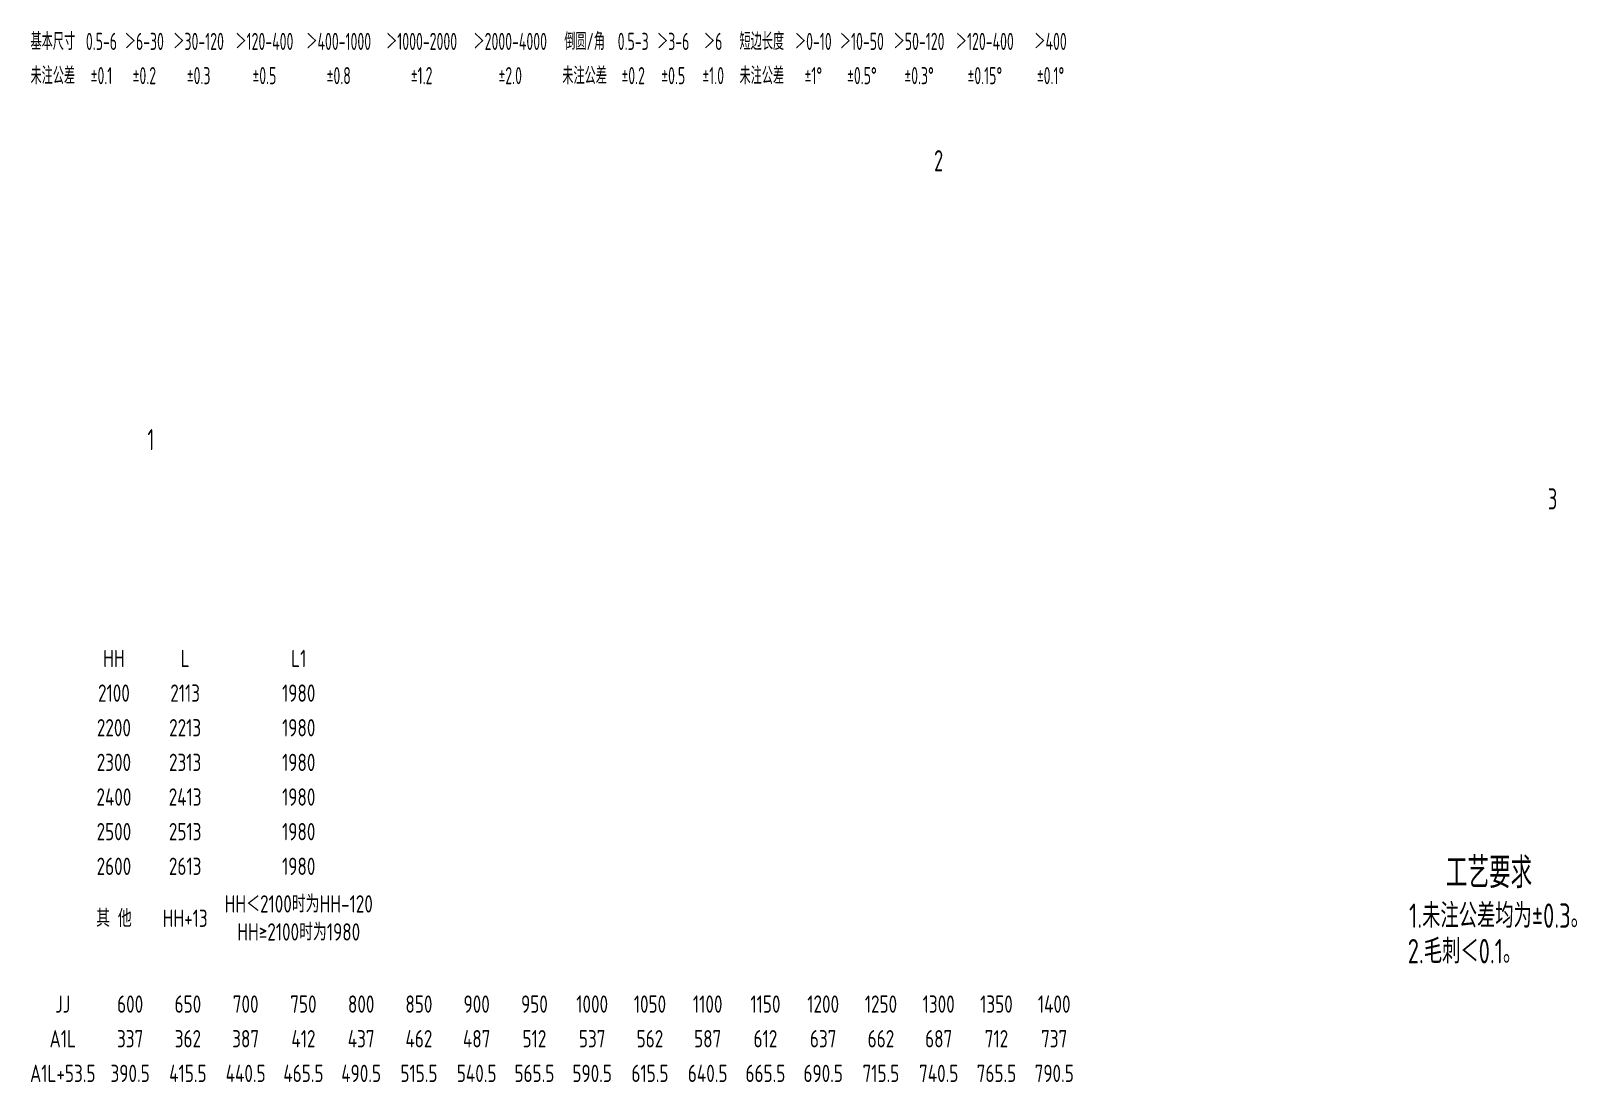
# Model space of a CAD drawing. Header units: inches. Extents: x 14216 to 120088, y -28810 to 23559.
# Drawn here: x 18913 to 21323, y 2256 to 3895 of the extents above; entities that cross this region are included whole.
import ezdxf
from ezdxf.enums import TextEntityAlignment as Align

# ---------------------------------------------------------------- set-up
doc = ezdxf.new("R2010")
doc.units = ezdxf.units.IN
doc.header["$LTSCALE"] = 0.3
doc.header["$MEASUREMENT"] = 0
doc.layers.add('2', color=2, linetype='Continuous')
doc.layers.add('2细实线', color=2, linetype='Continuous')
doc.layers.add('粗实线', color=7, linetype='Continuous', lineweight=30)
doc.styles.add('HZ', font='isocp2.shx', dxfattribs={"width": 0.7, "bigfont": 'hztxt.shx'})

msp = doc.modelspace()

# ---------------------------------------------------------------- texts
at = {"layer": '2', "color": 4, "style": 'HZ', "width": 0.7}
for s, p in [('2', (20320.7, 3676.2)), ('1', (19094.9, 3241.4)), ('3', (21277.2, 3149))]:
    msp.add_text(s, height=33, dxfattribs=at).set_placement(p)
at = {"layer": '2', "style": 'HZ', "width": 0.8}
for s, p in [('HH', (19042.6, 2916.7)), ('L', (19153.6, 2916.7)), ('L1', (19330.6, 2916.7)), ('2100', (19042.6, 2862.7)), ('2113', (19153.6, 2862.7)), ('1980', (19330.6, 2862.7)), ('2200', (19042.6, 2808.7)), ('2213', (19153.6, 2808.7)), ('1980', (19330.6, 2808.7)), ('2300', (19042.6, 2754.7)), ('2313', (19153.6, 2754.7)), ('1980', (19330.6, 2754.7)), ('2400', (19042.6, 2700.7)), ('2413', (19153.6, 2700.7)), ('1980', (19330.6, 2700.7)), ('2500', (19042.6, 2646.7)), ('2513', (19153.6, 2646.7)), ('1980', (19330.6, 2646.7)), ('2600', (19042.6, 2592.7)), ('2613', (19153.6, 2592.7)), ('1980', (19330.6, 2592.7)), ('HH＜2100时为HH-120', (19330.6, 2534.1)), ('其 他', (19042.6, 2511.7)), ('HH+13', (19153.6, 2511.7)), ('HH≥2100时为1980', (19330.6, 2490.4))]:
    msp.add_text(s, height=27, dxfattribs=at).set_placement(p, align=Align.MIDDLE_CENTER)
at = {"layer": '2', "color": 6, "style": 'HZ', "width": 0.75}
for s, p in [('1.未注公差均为±0.3。', (21060.9, 2496.8)), ('2.毛刺＜0.1。', (21058.8, 2441.4))]:
    msp.add_text(s, height=38, dxfattribs=at).set_placement(p)
at = {"layer": '2细实线', "linetype": 'ByBlock', "style": 'HZ', "width": 0.65}
for s, p in [('基本尺寸', (18947.4, 3878.7)), ('0.5-6', (19023.2, 3878.7)), ('＞6-30', (19090, 3878.7)), ('＞30-120', (19174.6, 3878.7)), ('＞120-400', (19277.1, 3878.7)), ('＞400-1000', (19392.9, 3878.7)), ('＞1000-2000', (19522.1, 3878.7)), ('＞2000-4000', (19660.2, 3878.7)), ('倒圆/角', (19776.1, 3878.7)), ('0.5-3', (19851.8, 3878.7)), ('＞3-6', (19914.2, 3878.7)), ('＞6', (19976.5, 3878.7)), ('短边长度', (20052.3, 3878.7)), ('＞0-10', (20132.5, 3878.7)), ('＞10-50', (20208.2, 3878.7)), ('＞50-120', (20297.3, 3878.7)), ('＞120-400', (20399.8, 3878.7)), ('＞400', (20502.2, 3878.7)), ('未注公差', (18947.4, 3825.3)), ('%%p0.1', (19023.2, 3825.3)), ('%%p0.2', (19090, 3825.3)), ('%%p0.3', (19174.6, 3825.3)), ('%%p0.5', (19277.1, 3825.3)), ('%%p0.8', (19392.9, 3825.3)), ('%%p1.2', (19522.1, 3825.3)), ('%%p2.0', (19660.2, 3825.3)), ('未注公差', (19776.1, 3825.3)), ('%%p0.2', (19851.8, 3825.3)), ('%%p0.5', (19914.2, 3825.3)), ('%%p1.0', (19976.5, 3825.3)), ('未注公差', (20052.3, 3825.3)), ('%%p1%%d', (20132.5, 3825.3)), ('%%p0.5%%d', (20208.2, 3825.3)), ('%%p0.3%%d', (20297.3, 3825.3)), ('%%p0.15%%d', (20399.8, 3825.3)), ('%%p0.1%%d', (20502.2, 3825.3))]:
    msp.add_text(s, height=26.73, dxfattribs=at).set_placement(p, align=Align.MIDDLE_CENTER)
at = {"layer": '2细实线', "style": 'HZ', "width": 0.8}
for s, p in [('JJ', (18962.9, 2377.9)), ('600', (19067.9, 2377.9)), ('650', (19157.9, 2377.9)), ('700', (19247.9, 2377.9)), ('750', (19337.9, 2377.9)), ('800', (19427.9, 2377.9)), ('850', (19517.9, 2377.9)), ('900', (19607.9, 2377.9)), ('950', (19697.9, 2377.9)), ('1000', (19787.9, 2377.9)), ('1050', (19877.9, 2377.9)), ('1100', (19967.9, 2377.9)), ('1150', (20057.9, 2377.9)), ('1200', (20147.9, 2377.9)), ('1250', (20237.9, 2377.9)), ('1300', (20327.9, 2377.9)), ('1350', (20417.9, 2377.9)), ('1400', (20507.9, 2377.9)), ('A1L', (18962.9, 2323.9)), ('337', (19067.9, 2323.9)), ('362', (19157.9, 2323.9)), ('387', (19247.9, 2323.9)), ('412', (19337.9, 2323.9)), ('437', (19427.9, 2323.9)), ('462', (19517.9, 2323.9)), ('487', (19607.9, 2323.9)), ('512', (19697.9, 2323.9)), ('537', (19787.9, 2323.9)), ('562', (19877.9, 2323.9)), ('587', (19967.9, 2323.9)), ('612', (20057.9, 2323.9)), ('637', (20147.9, 2323.9)), ('662', (20237.9, 2323.9)), ('687', (20327.9, 2323.9)), ('712', (20417.9, 2323.9)), ('737', (20507.9, 2323.9)), ('A1L+53.5', (18962.9, 2269.9)), ('390.5', (19067.9, 2269.9)), ('415.5', (19157.9, 2269.9)), ('440.5', (19247.9, 2269.9)), ('465.5', (19337.9, 2269.9)), ('490.5', (19427.9, 2269.9)), ('515.5', (19517.9, 2269.9)), ('540.5', (19607.9, 2269.9)), ('565.5', (19697.9, 2269.9)), ('590.5', (19787.9, 2269.9)), ('615.5', (19877.9, 2269.9)), ('640.5', (19967.9, 2269.9)), ('665.5', (20057.9, 2269.9)), ('690.5', (20147.9, 2269.9)), ('715.5', (20237.9, 2269.9)), ('740.5', (20327.9, 2269.9)), ('765.5', (20417.9, 2269.9)), ('790.5', (20507.9, 2269.9))]:
    msp.add_text(s, height=27, dxfattribs=at).set_placement(p, align=Align.MIDDLE_CENTER)
at = {"layer": '粗实线', "color": 3, "linetype": 'Continuous', "lineweight": -3, "style": 'HZ', "width": 0.7}
msp.add_text('工艺要求', height=48, dxfattribs=at).set_placement((21118.3, 2558.7))

doc.saveas('drawing.dxf')
